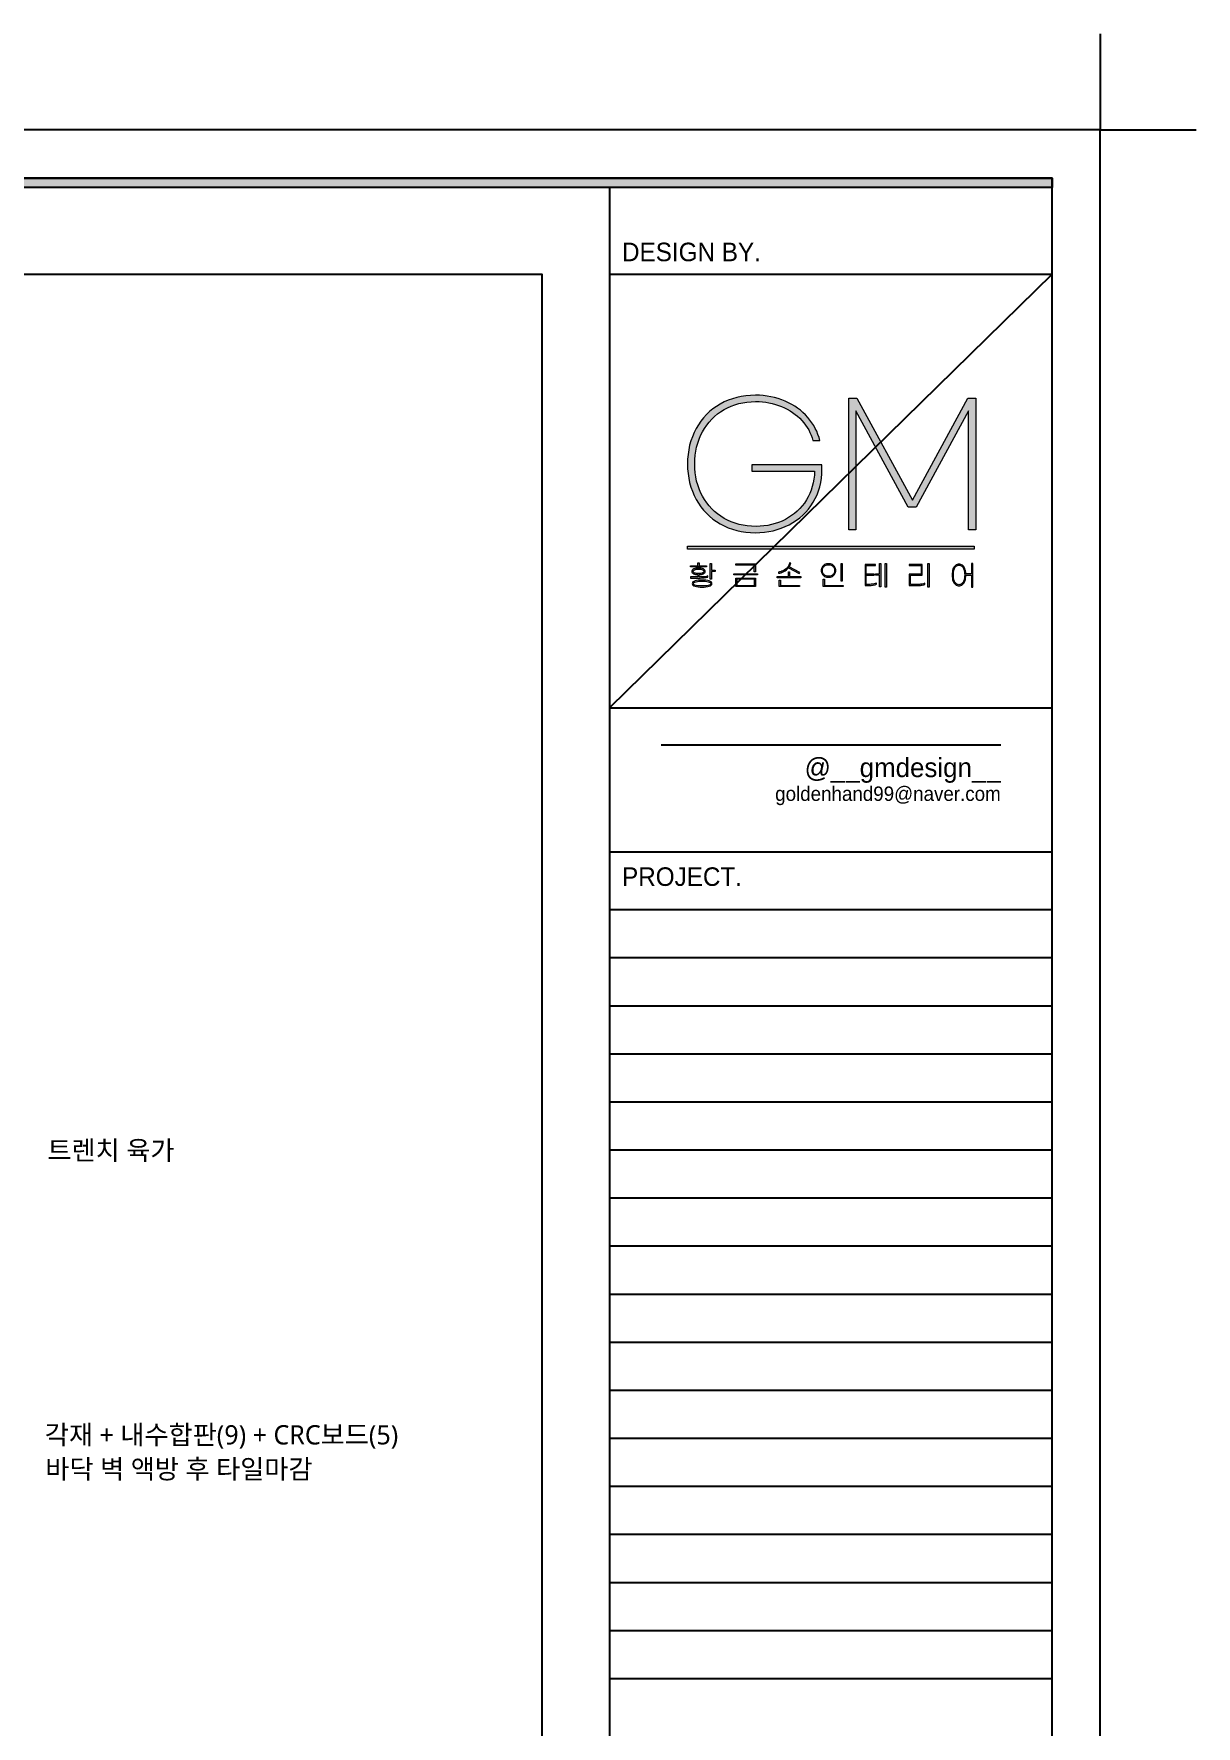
# Model space of a CAD drawing. Header units: millimetres. Extents: x 0 to 460316, y -63250 to 103204.
# Drawn here: x 247035 to 253085, y 91291 to 100094 of the extents above; entities that cross this region are included whole.
import ezdxf
from ezdxf.enums import TextEntityAlignment as Align

# ---------------------------------------------------------------- set-up
doc = ezdxf.new("R2010")
doc.units = ezdxf.units.MM
doc.header["$LTSCALE"] = 25
for name, color, linetype in [('_U+B808_U+C774_U+C5B4 2', 7, 'Continuous'), ('ac-Ref', 8, 'Continuous'), ('FORM(YOURNAME)-11', 1, 'Continuous'), ('가구', 1, 'Continuous')]:
    doc.layers.add(name, color=color, linetype=linetype)
doc.styles.add('YOURNAME', font='HY울릉도M.TTF')
doc.styles.add('이윤정', font='l_10646.ttf')

# ---------------------------------------------------------------- blocks, each defined once
blk = doc.blocks.new('block 29')
at = {"layer": '_U+B808_U+C774_U+C5B4 2'}
h = blk.add_hatch(color=35, dxfattribs=at)
h.dxf.hatch_style = 2
edge = h.paths.add_edge_path()
edge.add_spline(control_points=[(626.29, -130.32), (626.06, -130.35), (625.8, -130.36), (625.5, -130.36), (625.5, -130.36), (624.38, -130.36), (624.38, -130.36), (624.38, -130.36), (624.38, -130.21), (624.38, -130.21), (624.38, -130.21), (625.42, -130.21), (625.42, -130.21), (625.42, -130.21), (625.42, -129.89), (625.42, -129.89), (625.16, -129.88), (624.96, -129.84), (624.81, -129.76), (624.66, -129.68), (624.58, -129.57), (624.58, -129.44), (624.58, -129.3), (624.66, -129.19), (624.83, -129.1), (625, -129.02), (625.22, -128.98), (625.5, -128.98), (625.79, -128.98), (626.01, -129.02), (626.18, -129.1), (626.34, -129.19), (626.43, -129.3), (626.43, -129.44), (626.43, -129.57), (626.35, -129.68), (626.2, -129.76), (626.05, -129.84), (625.84, -129.89), (625.58, -129.89), (625.58, -129.89), (625.58, -130.21), (625.58, -130.21), (626.18, -130.2), (626.58, -130.16), (626.78, -130.07), (626.78, -130.07), (626.78, -130.22), (626.78, -130.22), (626.68, -130.27), (626.51, -130.3), (626.29, -130.32)], knot_values=[0, 0, 0, 0, 1, 1, 1, 2, 2, 2, 3, 3, 3, 4, 4, 4, 5, 5, 5, 6, 6, 6, 7, 7, 7, 8, 8, 8, 9, 9, 9, 10, 10, 10, 11, 11, 11, 12, 12, 12, 13, 13, 13, 14, 14, 14, 15, 15, 15, 16, 16, 16, 17, 17, 17, 17], degree=3, periodic=0)
h.paths.add_polyline_path([(626.62, -128.8), (624.41, -128.8), (624.41, -128.65), (625.41, -128.65), (625.41, -128.24), (625.58, -128.24), (625.58, -128.65), (626.62, -128.65)])
edge = h.paths.add_edge_path()
edge.add_spline(control_points=[(626.98, -130.76), (627.24, -130.83), (627.37, -130.96), (627.37, -131.13), (627.37, -131.3), (627.24, -131.42), (626.98, -131.5), (626.72, -131.57), (626.39, -131.61), (626, -131.61), (625.61, -131.61), (625.28, -131.57), (625.02, -131.5), (624.76, -131.42), (624.63, -131.3), (624.63, -131.13), (624.63, -130.96), (624.76, -130.83), (625.02, -130.76), (625.28, -130.68), (625.61, -130.65), (626, -130.65), (626.39, -130.65), (626.72, -130.68), (626.98, -130.76)], knot_values=[0, 0, 0, 0, 1, 1, 1, 2, 2, 2, 3, 3, 3, 4, 4, 4, 5, 5, 5, 6, 6, 6, 7, 7, 7, 8, 8, 8, 8], degree=3, periodic=0)
edge = h.paths.add_edge_path()
edge.add_spline(control_points=[(624.95, -129.67), (625.09, -129.72), (625.27, -129.75), (625.5, -129.75), (625.73, -129.75), (625.92, -129.72), (626.06, -129.67), (626.2, -129.61), (626.27, -129.53), (626.27, -129.44), (626.27, -129.34), (626.2, -129.27), (626.06, -129.21), (625.92, -129.15), (625.73, -129.13), (625.5, -129.13), (625.27, -129.13), (625.09, -129.15), (624.95, -129.21), (624.81, -129.27), (624.74, -129.34), (624.74, -129.44), (624.74, -129.53), (624.81, -129.61), (624.95, -129.67)], knot_values=[0, 0, 0, 0, 1, 1, 1, 2, 2, 2, 3, 3, 3, 4, 4, 4, 5, 5, 5, 6, 6, 6, 7, 7, 7, 8, 8, 8, 8], degree=3, periodic=0)
edge = h.paths.add_edge_path()
edge.add_spline(control_points=[(626.83, -131.38), (627.08, -131.33), (627.2, -131.25), (627.2, -131.13), (627.2, -131.01), (627.08, -130.92), (626.83, -130.87), (626.59, -130.82), (626.31, -130.79), (626, -130.79), (625.69, -130.79), (625.41, -130.82), (625.17, -130.87), (624.92, -130.92), (624.8, -131.01), (624.8, -131.13), (624.8, -131.25), (624.92, -131.33), (625.17, -131.38), (625.41, -131.44), (625.69, -131.46), (626, -131.46), (626.31, -131.46), (626.59, -131.44), (626.83, -131.38)], knot_values=[0, 0, 0, 0, 1, 1, 1, 2, 2, 2, 3, 3, 3, 4, 4, 4, 5, 5, 5, 6, 6, 6, 7, 7, 7, 8, 8, 8, 8], degree=3, periodic=0)
h.paths.add_polyline_path([(627.8, -129.28), (627.8, -129.43), (627.29, -129.43), (627.29, -130.53), (627.13, -130.53), (627.13, -128.32), (627.29, -128.32), (627.29, -129.28)])
h = blk.add_hatch(color=35, dxfattribs=at)
h.dxf.hatch_style = 2
h.paths.add_polyline_path([(633.67, -129.92), (630.41, -129.92), (630.41, -129.77), (633.67, -129.77)])
h.paths.add_polyline_path([(633.4, -129.51), (633.24, -129.51), (633.24, -128.55), (630.66, -128.55), (630.66, -128.4), (633.4, -128.4)])
h.paths.add_polyline_path([(633.41, -131.54), (630.67, -131.54), (630.67, -130.36), (633.41, -130.36)])
h.paths.add_polyline_path([(633.25, -131.39), (633.25, -130.51), (630.83, -130.51), (630.83, -131.39)])
h = blk.add_hatch(color=35, dxfattribs=at)
h.dxf.hatch_style = 2
h.paths.add_polyline_path([(639.69, -130.16), (639.69, -130.31), (636.44, -130.31), (636.44, -130.16), (637.98, -130.16), (637.98, -129.51), (638.15, -129.51), (638.15, -130.16)])
edge = h.paths.add_edge_path()
edge.add_spline(control_points=[(637.36, -129.47), (637.09, -129.61), (636.83, -129.68), (636.58, -129.68), (636.58, -129.68), (636.58, -129.53), (636.58, -129.53), (636.8, -129.52), (637.02, -129.46), (637.24, -129.35), (637.47, -129.24), (637.66, -129.08), (637.83, -128.89), (638, -128.7), (638.1, -128.49), (638.15, -128.26), (638.15, -128.26), (638.31, -128.28), (638.31, -128.28), (638.27, -128.46), (638.21, -128.63), (638.1, -128.79), (638.1, -128.79), (639.55, -129.58), (639.55, -129.58), (639.55, -129.58), (639.48, -129.71), (639.48, -129.71), (639.48, -129.71), (638.01, -128.93), (638.01, -128.93), (637.84, -129.15), (637.62, -129.33), (637.36, -129.47)], knot_values=[0, 0, 0, 0, 1, 1, 1, 2, 2, 2, 3, 3, 3, 4, 4, 4, 5, 5, 5, 6, 6, 6, 7, 7, 7, 8, 8, 8, 9, 9, 9, 10, 10, 10, 11, 11, 11, 11], degree=3, periodic=0)
h.paths.add_polyline_path([(636.86, -131.39), (639.51, -131.39), (639.51, -131.54), (636.7, -131.54), (636.7, -130.65), (636.86, -130.65)])
h = blk.add_hatch(color=35, dxfattribs=at)
h.dxf.hatch_style = 2
edge = h.paths.add_edge_path()
edge.add_spline(control_points=[(644.09, -128.5), (644.24, -128.59), (644.35, -128.7), (644.43, -128.84), (644.51, -128.98), (644.55, -129.14), (644.55, -129.31), (644.55, -129.49), (644.51, -129.65), (644.43, -129.79), (644.35, -129.93), (644.24, -130.04), (644.09, -130.13), (643.93, -130.21), (643.75, -130.25), (643.54, -130.25), (643.33, -130.25), (643.15, -130.21), (643, -130.13), (642.85, -130.04), (642.73, -129.93), (642.65, -129.79), (642.57, -129.65), (642.53, -129.49), (642.53, -129.31), (642.53, -129.14), (642.57, -128.98), (642.65, -128.84), (642.73, -128.7), (642.85, -128.59), (643, -128.5), (643.15, -128.42), (643.33, -128.38), (643.54, -128.38), (643.75, -128.38), (643.93, -128.42), (644.09, -128.5)], knot_values=[0, 0, 0, 0, 1, 1, 1, 2, 2, 2, 3, 3, 3, 4, 4, 4, 5, 5, 5, 6, 6, 6, 7, 7, 7, 8, 8, 8, 9, 9, 9, 10, 10, 10, 11, 11, 11, 12, 12, 12, 12], degree=3, periodic=0)
edge = h.paths.add_edge_path()
edge.add_spline(control_points=[(643.1, -128.62), (642.97, -128.69), (642.87, -128.78), (642.8, -128.9), (642.73, -129.02), (642.7, -129.16), (642.7, -129.31), (642.7, -129.47), (642.73, -129.61), (642.8, -129.73), (642.87, -129.85), (642.97, -129.94), (643.1, -130.01), (643.23, -130.07), (643.38, -130.11), (643.54, -130.11), (643.71, -130.11), (643.86, -130.07), (643.99, -130.01), (644.12, -129.94), (644.21, -129.85), (644.28, -129.73), (644.35, -129.61), (644.39, -129.47), (644.39, -129.31), (644.39, -129.16), (644.35, -129.02), (644.28, -128.9), (644.21, -128.78), (644.12, -128.69), (643.99, -128.62), (643.86, -128.56), (643.71, -128.52), (643.54, -128.52), (643.38, -128.52), (643.23, -128.56), (643.1, -128.62)], knot_values=[0, 0, 0, 0, 1, 1, 1, 2, 2, 2, 3, 3, 3, 4, 4, 4, 5, 5, 5, 6, 6, 6, 7, 7, 7, 8, 8, 8, 9, 9, 9, 10, 10, 10, 11, 11, 11, 12, 12, 12, 12], degree=3, periodic=0)
h.paths.add_polyline_path([(642.98, -131.39), (645.58, -131.39), (645.58, -131.54), (642.82, -131.54), (642.82, -130.53), (642.98, -130.53)])
h.paths.add_polyline_path([(645.45, -130.78), (645.29, -130.78), (645.29, -128.32), (645.45, -128.32)])
h = blk.add_hatch(color=35, dxfattribs=at)
h.dxf.hatch_style = 2
edge = h.paths.add_edge_path()
edge.add_spline(control_points=[(649.11, -131.24), (649.37, -131.24), (649.58, -131.22), (649.75, -131.19), (649.92, -131.17), (650.08, -131.12), (650.22, -131.05), (650.22, -131.05), (650.22, -131.21), (650.22, -131.21), (649.97, -131.33), (649.61, -131.39), (649.13, -131.39), (649.13, -131.39), (648.63, -131.39), (648.63, -131.39), (648.63, -131.39), (648.63, -128.48), (648.63, -128.48), (648.63, -128.48), (650.06, -128.48), (650.06, -128.48), (650.06, -128.48), (650.06, -128.63), (650.06, -128.63), (650.06, -128.63), (648.79, -128.63), (648.79, -128.63), (648.79, -128.63), (648.79, -129.81), (648.79, -129.81), (648.79, -129.81), (649.87, -129.81), (649.87, -129.81), (649.87, -129.81), (649.87, -129.96), (649.87, -129.96), (649.87, -129.96), (648.79, -129.96), (648.79, -129.96), (648.79, -129.96), (648.79, -131.24), (648.79, -131.24), (648.79, -131.24), (649.11, -131.24), (649.11, -131.24)], knot_values=[0, 0, 0, 0, 1, 1, 1, 2, 2, 2, 3, 3, 3, 4, 4, 4, 5, 5, 5, 6, 6, 6, 7, 7, 7, 8, 8, 8, 9, 9, 9, 10, 10, 10, 11, 11, 11, 12, 12, 12, 13, 13, 13, 14, 14, 14, 15, 15, 15, 15], degree=3, periodic=0)
h.paths.add_polyline_path([(650.64, -128.35), (650.8, -128.35), (650.8, -131.56), (650.64, -131.56), (650.64, -129.94), (650.06, -129.94), (650.06, -129.79), (650.64, -129.79)])
h.paths.add_polyline_path([(651.57, -128.32), (651.57, -131.62), (651.41, -131.62), (651.41, -128.32)])
h = blk.add_hatch(color=35, dxfattribs=at)
h.dxf.hatch_style = 2
edge = h.paths.add_edge_path()
edge.add_spline(control_points=[(656.55, -129.97), (656.55, -129.97), (654.9, -129.97), (654.9, -129.97), (654.9, -129.97), (654.9, -131.24), (654.9, -131.24), (654.9, -131.24), (656.08, -131.24), (656.08, -131.24), (656.23, -131.24), (656.39, -131.22), (656.55, -131.19), (656.7, -131.17), (656.83, -131.13), (656.93, -131.08), (656.93, -131.08), (656.93, -131.23), (656.93, -131.23), (656.83, -131.28), (656.71, -131.32), (656.55, -131.34), (656.4, -131.37), (656.24, -131.39), (656.08, -131.39), (656.08, -131.39), (654.74, -131.39), (654.74, -131.39), (654.74, -131.39), (654.74, -129.82), (654.74, -129.82), (654.74, -129.82), (656.39, -129.82), (656.39, -129.82), (656.39, -129.82), (656.39, -128.63), (656.39, -128.63), (656.39, -128.63), (654.73, -128.63), (654.73, -128.63), (654.73, -128.63), (654.73, -128.48), (654.73, -128.48), (654.73, -128.48), (656.55, -128.48), (656.55, -128.48), (656.55, -128.48), (656.55, -129.97), (656.55, -129.97)], knot_values=[0, 0, 0, 0, 1, 1, 1, 2, 2, 2, 3, 3, 3, 4, 4, 4, 5, 5, 5, 6, 6, 6, 7, 7, 7, 8, 8, 8, 9, 9, 9, 10, 10, 10, 11, 11, 11, 12, 12, 12, 13, 13, 13, 14, 14, 14, 15, 15, 15, 16, 16, 16, 16], degree=3, periodic=0)
h.paths.add_polyline_path([(657.51, -131.62), (657.34, -131.62), (657.34, -128.32), (657.51, -128.32)])
h = blk.add_hatch(color=35, dxfattribs=at)
h.dxf.hatch_style = 2
edge = h.paths.add_edge_path()
edge.add_spline(control_points=[(663.56, -128.32), (663.56, -128.32), (663.56, -131.62), (663.56, -131.62), (663.56, -131.62), (663.4, -131.62), (663.4, -131.62), (663.4, -131.62), (663.4, -129.94), (663.4, -129.94), (663.4, -129.94), (662.6, -129.94), (662.6, -129.94), (662.6, -130.27), (662.56, -130.54), (662.48, -130.77), (662.4, -130.99), (662.29, -131.16), (662.14, -131.27), (662, -131.38), (661.84, -131.43), (661.65, -131.43), (661.47, -131.43), (661.3, -131.38), (661.16, -131.27), (661.02, -131.16), (660.91, -130.99), (660.82, -130.76), (660.74, -130.54), (660.7, -130.26), (660.7, -129.93), (660.7, -129.6), (660.74, -129.33), (660.82, -129.1), (660.91, -128.88), (661.02, -128.71), (661.16, -128.6), (661.3, -128.49), (661.47, -128.43), (661.65, -128.43), (661.83, -128.43), (661.99, -128.48), (662.13, -128.58), (662.26, -128.68), (662.37, -128.83), (662.46, -129.04), (662.54, -129.24), (662.59, -129.5), (662.6, -129.79), (662.6, -129.79), (663.4, -129.79), (663.4, -129.79), (663.4, -129.79), (663.4, -128.32), (663.4, -128.32), (663.4, -128.32), (663.56, -128.32), (663.56, -128.32)], knot_values=[0, 0, 0, 0, 1, 1, 1, 2, 2, 2, 3, 3, 3, 4, 4, 4, 5, 5, 5, 6, 6, 6, 7, 7, 7, 8, 8, 8, 9, 9, 9, 10, 10, 10, 11, 11, 11, 12, 12, 12, 13, 13, 13, 14, 14, 14, 15, 15, 15, 16, 16, 16, 17, 17, 17, 18, 18, 18, 19, 19, 19, 19], degree=3, periodic=0)
edge = h.paths.add_edge_path()
edge.add_spline(control_points=[(662.06, -131.13), (662.18, -131.03), (662.27, -130.88), (662.34, -130.68), (662.4, -130.48), (662.44, -130.23), (662.44, -129.93), (662.44, -129.64), (662.4, -129.39), (662.34, -129.19), (662.27, -128.98), (662.18, -128.83), (662.06, -128.73), (661.94, -128.63), (661.8, -128.58), (661.65, -128.58), (661.5, -128.58), (661.37, -128.63), (661.25, -128.73), (661.13, -128.83), (661.04, -128.98), (660.97, -129.19), (660.9, -129.39), (660.87, -129.64), (660.87, -129.93), (660.87, -130.23), (660.9, -130.48), (660.97, -130.68), (661.04, -130.88), (661.13, -131.03), (661.25, -131.13), (661.37, -131.23), (661.5, -131.28), (661.65, -131.28), (661.8, -131.28), (661.94, -131.23), (662.06, -131.13)], knot_values=[0, 0, 0, 0, 1, 1, 1, 2, 2, 2, 3, 3, 3, 4, 4, 4, 5, 5, 5, 6, 6, 6, 7, 7, 7, 8, 8, 8, 9, 9, 9, 10, 10, 10, 11, 11, 11, 12, 12, 12, 12], degree=3, periodic=0)
at = {"layer": '_U+B808_U+C774_U+C5B4 2', "lineweight": 0}
for points in [[(626.62, -128.8), (624.41, -128.8), (624.41, -128.65), (625.41, -128.65), (625.41, -128.24), (625.58, -128.24), (625.58, -128.65), (626.62, -128.65), (626.62, -128.8)], [(627.8, -129.28), (627.8, -129.43), (627.29, -129.43), (627.29, -130.53), (627.13, -130.53), (627.13, -128.32), (627.29, -128.32), (627.29, -129.28), (627.8, -129.28)], [(633.4, -129.51), (633.24, -129.51), (633.24, -128.55), (630.66, -128.55), (630.66, -128.4), (633.4, -128.4), (633.4, -129.51)], [(645.45, -130.78), (645.29, -130.78), (645.29, -128.32), (645.45, -128.32), (645.45, -130.78)], [(650.64, -128.35), (650.8, -128.35), (650.8, -131.56), (650.64, -131.56), (650.64, -129.94), (650.06, -129.94), (650.06, -129.79), (650.64, -129.79), (650.64, -128.35)], [(651.57, -128.32), (651.57, -131.62), (651.41, -131.62), (651.41, -128.32), (651.57, -128.32)], [(657.51, -131.62), (657.34, -131.62), (657.34, -128.32), (657.51, -128.32), (657.51, -131.62)], [(633.67, -129.92), (630.41, -129.92), (630.41, -129.77), (633.67, -129.77), (633.67, -129.92)], [(633.41, -131.54), (630.67, -131.54), (630.67, -130.36), (633.41, -130.36), (633.41, -131.54)], [(633.25, -131.39), (633.25, -130.51), (630.83, -130.51), (630.83, -131.39), (633.25, -131.39)], [(639.69, -130.16), (639.69, -130.31), (636.44, -130.31), (636.44, -130.16), (637.98, -130.16), (637.98, -129.51), (638.15, -129.51), (638.15, -130.16), (639.69, -130.16)], [(636.86, -131.39), (639.51, -131.39), (639.51, -131.54), (636.7, -131.54), (636.7, -130.65), (636.86, -130.65), (636.86, -131.39)], [(642.98, -131.39), (645.58, -131.39), (645.58, -131.54), (642.82, -131.54), (642.82, -130.53), (642.98, -130.53), (642.98, -131.39)]]:
    blk.add_lwpolyline(points, dxfattribs=at)
for points, knots in [([(626.29, -130.32), (626.06, -130.35), (625.8, -130.36), (625.5, -130.36), (625.5, -130.36), (624.38, -130.36), (624.38, -130.36), (624.38, -130.36), (624.38, -130.21), (624.38, -130.21), (624.38, -130.21), (625.42, -130.21), (625.42, -130.21), (625.42, -130.21), (625.42, -129.89), (625.42, -129.89), (625.16, -129.88), (624.96, -129.84), (624.81, -129.76), (624.66, -129.68), (624.58, -129.57), (624.58, -129.44), (624.58, -129.3), (624.66, -129.19), (624.83, -129.1), (625, -129.02), (625.22, -128.98), (625.5, -128.98), (625.79, -128.98), (626.01, -129.02), (626.18, -129.1), (626.34, -129.19), (626.43, -129.3), (626.43, -129.44), (626.43, -129.57), (626.35, -129.68), (626.2, -129.76), (626.05, -129.84), (625.84, -129.89), (625.58, -129.89), (625.58, -129.89), (625.58, -130.21), (625.58, -130.21), (626.18, -130.2), (626.58, -130.16), (626.78, -130.07), (626.78, -130.07), (626.78, -130.22), (626.78, -130.22), (626.68, -130.27), (626.51, -130.3), (626.29, -130.32)], [0, 0, 0, 0, 1, 1, 1, 2, 2, 2, 3, 3, 3, 4, 4, 4, 5, 5, 5, 6, 6, 6, 7, 7, 7, 8, 8, 8, 9, 9, 9, 10, 10, 10, 11, 11, 11, 12, 12, 12, 13, 13, 13, 14, 14, 14, 15, 15, 15, 16, 16, 16, 17, 17, 17, 17]), ([(637.36, -129.47), (637.09, -129.61), (636.83, -129.68), (636.58, -129.68), (636.58, -129.68), (636.58, -129.53), (636.58, -129.53), (636.8, -129.52), (637.02, -129.46), (637.24, -129.35), (637.47, -129.24), (637.66, -129.08), (637.83, -128.89), (638, -128.7), (638.1, -128.49), (638.15, -128.26), (638.15, -128.26), (638.31, -128.28), (638.31, -128.28), (638.27, -128.46), (638.21, -128.63), (638.1, -128.79), (638.1, -128.79), (639.55, -129.58), (639.55, -129.58), (639.55, -129.58), (639.48, -129.71), (639.48, -129.71), (639.48, -129.71), (638.01, -128.93), (638.01, -128.93), (637.84, -129.15), (637.62, -129.33), (637.36, -129.47)], [0, 0, 0, 0, 1, 1, 1, 2, 2, 2, 3, 3, 3, 4, 4, 4, 5, 5, 5, 6, 6, 6, 7, 7, 7, 8, 8, 8, 9, 9, 9, 10, 10, 10, 11, 11, 11, 11]), ([(644.09, -128.5), (644.24, -128.59), (644.35, -128.7), (644.43, -128.84), (644.51, -128.98), (644.55, -129.14), (644.55, -129.31), (644.55, -129.49), (644.51, -129.65), (644.43, -129.79), (644.35, -129.93), (644.24, -130.04), (644.09, -130.13), (643.93, -130.21), (643.75, -130.25), (643.54, -130.25), (643.33, -130.25), (643.15, -130.21), (643, -130.13), (642.85, -130.04), (642.73, -129.93), (642.65, -129.79), (642.57, -129.65), (642.53, -129.49), (642.53, -129.31), (642.53, -129.14), (642.57, -128.98), (642.65, -128.84), (642.73, -128.7), (642.85, -128.59), (643, -128.5), (643.15, -128.42), (643.33, -128.38), (643.54, -128.38), (643.75, -128.38), (643.93, -128.42), (644.09, -128.5)], [0, 0, 0, 0, 1, 1, 1, 2, 2, 2, 3, 3, 3, 4, 4, 4, 5, 5, 5, 6, 6, 6, 7, 7, 7, 8, 8, 8, 9, 9, 9, 10, 10, 10, 11, 11, 11, 12, 12, 12, 12]), ([(643.1, -128.62), (642.97, -128.69), (642.87, -128.78), (642.8, -128.9), (642.73, -129.02), (642.7, -129.16), (642.7, -129.31), (642.7, -129.47), (642.73, -129.61), (642.8, -129.73), (642.87, -129.85), (642.97, -129.94), (643.1, -130.01), (643.23, -130.07), (643.38, -130.11), (643.54, -130.11), (643.71, -130.11), (643.86, -130.07), (643.99, -130.01), (644.12, -129.94), (644.21, -129.85), (644.28, -129.73), (644.35, -129.61), (644.39, -129.47), (644.39, -129.31), (644.39, -129.16), (644.35, -129.02), (644.28, -128.9), (644.21, -128.78), (644.12, -128.69), (643.99, -128.62), (643.86, -128.56), (643.71, -128.52), (643.54, -128.52), (643.38, -128.52), (643.23, -128.56), (643.1, -128.62)], [0, 0, 0, 0, 1, 1, 1, 2, 2, 2, 3, 3, 3, 4, 4, 4, 5, 5, 5, 6, 6, 6, 7, 7, 7, 8, 8, 8, 9, 9, 9, 10, 10, 10, 11, 11, 11, 12, 12, 12, 12]), ([(649.11, -131.24), (649.37, -131.24), (649.58, -131.22), (649.75, -131.19), (649.92, -131.17), (650.08, -131.12), (650.22, -131.05), (650.22, -131.05), (650.22, -131.21), (650.22, -131.21), (649.97, -131.33), (649.61, -131.39), (649.13, -131.39), (649.13, -131.39), (648.63, -131.39), (648.63, -131.39), (648.63, -131.39), (648.63, -128.48), (648.63, -128.48), (648.63, -128.48), (650.06, -128.48), (650.06, -128.48), (650.06, -128.48), (650.06, -128.63), (650.06, -128.63), (650.06, -128.63), (648.79, -128.63), (648.79, -128.63), (648.79, -128.63), (648.79, -129.81), (648.79, -129.81), (648.79, -129.81), (649.87, -129.81), (649.87, -129.81), (649.87, -129.81), (649.87, -129.96), (649.87, -129.96), (649.87, -129.96), (648.79, -129.96), (648.79, -129.96), (648.79, -129.96), (648.79, -131.24), (648.79, -131.24), (648.79, -131.24), (649.11, -131.24), (649.11, -131.24)], [0, 0, 0, 0, 1, 1, 1, 2, 2, 2, 3, 3, 3, 4, 4, 4, 5, 5, 5, 6, 6, 6, 7, 7, 7, 8, 8, 8, 9, 9, 9, 10, 10, 10, 11, 11, 11, 12, 12, 12, 13, 13, 13, 14, 14, 14, 15, 15, 15, 15]), ([(656.55, -129.97), (656.55, -129.97), (654.9, -129.97), (654.9, -129.97), (654.9, -129.97), (654.9, -131.24), (654.9, -131.24), (654.9, -131.24), (656.08, -131.24), (656.08, -131.24), (656.23, -131.24), (656.39, -131.22), (656.55, -131.19), (656.7, -131.17), (656.83, -131.13), (656.93, -131.08), (656.93, -131.08), (656.93, -131.23), (656.93, -131.23), (656.83, -131.28), (656.71, -131.32), (656.55, -131.34), (656.4, -131.37), (656.24, -131.39), (656.08, -131.39), (656.08, -131.39), (654.74, -131.39), (654.74, -131.39), (654.74, -131.39), (654.74, -129.82), (654.74, -129.82), (654.74, -129.82), (656.39, -129.82), (656.39, -129.82), (656.39, -129.82), (656.39, -128.63), (656.39, -128.63), (656.39, -128.63), (654.73, -128.63), (654.73, -128.63), (654.73, -128.63), (654.73, -128.48), (654.73, -128.48), (654.73, -128.48), (656.55, -128.48), (656.55, -128.48), (656.55, -128.48), (656.55, -129.97), (656.55, -129.97)], [0, 0, 0, 0, 1, 1, 1, 2, 2, 2, 3, 3, 3, 4, 4, 4, 5, 5, 5, 6, 6, 6, 7, 7, 7, 8, 8, 8, 9, 9, 9, 10, 10, 10, 11, 11, 11, 12, 12, 12, 13, 13, 13, 14, 14, 14, 15, 15, 15, 16, 16, 16, 16]), ([(663.56, -128.32), (663.56, -128.32), (663.56, -131.62), (663.56, -131.62), (663.56, -131.62), (663.4, -131.62), (663.4, -131.62), (663.4, -131.62), (663.4, -129.94), (663.4, -129.94), (663.4, -129.94), (662.6, -129.94), (662.6, -129.94), (662.6, -130.27), (662.56, -130.54), (662.48, -130.77), (662.4, -130.99), (662.29, -131.16), (662.14, -131.27), (662, -131.38), (661.84, -131.43), (661.65, -131.43), (661.47, -131.43), (661.3, -131.38), (661.16, -131.27), (661.02, -131.16), (660.91, -130.99), (660.82, -130.76), (660.74, -130.54), (660.7, -130.26), (660.7, -129.93), (660.7, -129.6), (660.74, -129.33), (660.82, -129.1), (660.91, -128.88), (661.02, -128.71), (661.16, -128.6), (661.3, -128.49), (661.47, -128.43), (661.65, -128.43), (661.83, -128.43), (661.99, -128.48), (662.13, -128.58), (662.26, -128.68), (662.37, -128.83), (662.46, -129.04), (662.54, -129.24), (662.59, -129.5), (662.6, -129.79), (662.6, -129.79), (663.4, -129.79), (663.4, -129.79), (663.4, -129.79), (663.4, -128.32), (663.4, -128.32), (663.4, -128.32), (663.56, -128.32), (663.56, -128.32)], [0, 0, 0, 0, 1, 1, 1, 2, 2, 2, 3, 3, 3, 4, 4, 4, 5, 5, 5, 6, 6, 6, 7, 7, 7, 8, 8, 8, 9, 9, 9, 10, 10, 10, 11, 11, 11, 12, 12, 12, 13, 13, 13, 14, 14, 14, 15, 15, 15, 16, 16, 16, 17, 17, 17, 18, 18, 18, 19, 19, 19, 19]), ([(662.06, -131.13), (662.18, -131.03), (662.27, -130.88), (662.34, -130.68), (662.4, -130.48), (662.44, -130.23), (662.44, -129.93), (662.44, -129.64), (662.4, -129.39), (662.34, -129.19), (662.27, -128.98), (662.18, -128.83), (662.06, -128.73), (661.94, -128.63), (661.8, -128.58), (661.65, -128.58), (661.5, -128.58), (661.37, -128.63), (661.25, -128.73), (661.13, -128.83), (661.04, -128.98), (660.97, -129.19), (660.9, -129.39), (660.87, -129.64), (660.87, -129.93), (660.87, -130.23), (660.9, -130.48), (660.97, -130.68), (661.04, -130.88), (661.13, -131.03), (661.25, -131.13), (661.37, -131.23), (661.5, -131.28), (661.65, -131.28), (661.8, -131.28), (661.94, -131.23), (662.06, -131.13)], [0, 0, 0, 0, 1, 1, 1, 2, 2, 2, 3, 3, 3, 4, 4, 4, 5, 5, 5, 6, 6, 6, 7, 7, 7, 8, 8, 8, 9, 9, 9, 10, 10, 10, 11, 11, 11, 12, 12, 12, 12]), ([(626.98, -130.76), (627.24, -130.83), (627.37, -130.96), (627.37, -131.13), (627.37, -131.3), (627.24, -131.42), (626.98, -131.5), (626.72, -131.57), (626.39, -131.61), (626, -131.61), (625.61, -131.61), (625.28, -131.57), (625.02, -131.5), (624.76, -131.42), (624.63, -131.3), (624.63, -131.13), (624.63, -130.96), (624.76, -130.83), (625.02, -130.76), (625.28, -130.68), (625.61, -130.65), (626, -130.65), (626.39, -130.65), (626.72, -130.68), (626.98, -130.76)], [0, 0, 0, 0, 1, 1, 1, 2, 2, 2, 3, 3, 3, 4, 4, 4, 5, 5, 5, 6, 6, 6, 7, 7, 7, 8, 8, 8, 8]), ([(624.95, -129.67), (625.09, -129.72), (625.27, -129.75), (625.5, -129.75), (625.73, -129.75), (625.92, -129.72), (626.06, -129.67), (626.2, -129.61), (626.27, -129.53), (626.27, -129.44), (626.27, -129.34), (626.2, -129.27), (626.06, -129.21), (625.92, -129.15), (625.73, -129.13), (625.5, -129.13), (625.27, -129.13), (625.09, -129.15), (624.95, -129.21), (624.81, -129.27), (624.74, -129.34), (624.74, -129.44), (624.74, -129.53), (624.81, -129.61), (624.95, -129.67)], [0, 0, 0, 0, 1, 1, 1, 2, 2, 2, 3, 3, 3, 4, 4, 4, 5, 5, 5, 6, 6, 6, 7, 7, 7, 8, 8, 8, 8]), ([(626.83, -131.38), (627.08, -131.33), (627.2, -131.25), (627.2, -131.13), (627.2, -131.01), (627.08, -130.92), (626.83, -130.87), (626.59, -130.82), (626.31, -130.79), (626, -130.79), (625.69, -130.79), (625.41, -130.82), (625.17, -130.87), (624.92, -130.92), (624.8, -131.01), (624.8, -131.13), (624.8, -131.25), (624.92, -131.33), (625.17, -131.38), (625.41, -131.44), (625.69, -131.46), (626, -131.46), (626.31, -131.46), (626.59, -131.44), (626.83, -131.38)], [0, 0, 0, 0, 1, 1, 1, 2, 2, 2, 3, 3, 3, 4, 4, 4, 5, 5, 5, 6, 6, 6, 7, 7, 7, 8, 8, 8, 8])]:
    blk.add_open_spline(points, degree=3, knots=knots, dxfattribs=at)
blk = doc.blocks.new('block 30')
at = {"layer": '_U+B808_U+C774_U+C5B4 2'}
h = blk.add_hatch(color=35, dxfattribs=at)
h.dxf.hatch_style = 2
edge = h.paths.add_edge_path()
edge.add_spline(control_points=[(637.53, -105.82), (638.78, -106.37), (639.83, -107.12), (640.66, -108.08), (641.5, -109.03), (642.06, -110.11), (642.35, -111.29), (642.35, -111.29), (641.36, -111.29), (641.36, -111.29), (641.11, -110.26), (640.6, -109.33), (639.84, -108.5), (639.08, -107.68), (638.14, -107.03), (637.02, -106.57), (635.9, -106.11), (634.7, -105.88), (633.42, -105.88), (631.78, -105.88), (630.32, -106.25), (629.04, -106.99), (627.76, -107.73), (626.76, -108.76), (626.05, -110.08), (625.33, -111.4), (624.97, -112.88), (624.97, -114.53), (624.97, -116.2), (625.33, -117.69), (626.05, -119), (626.76, -120.31), (627.77, -121.34), (629.05, -122.08), (630.34, -122.82), (631.82, -123.19), (633.49, -123.19), (634.98, -123.19), (636.34, -122.87), (637.56, -122.23), (638.78, -121.59), (639.75, -120.69), (640.47, -119.53), (641.18, -118.38), (641.57, -117.05), (641.61, -115.55), (641.61, -115.55), (632.88, -115.55), (632.88, -115.55), (632.88, -115.55), (632.88, -114.65), (632.88, -114.65), (632.88, -114.65), (642.63, -114.65), (642.63, -114.65), (642.63, -114.65), (642.63, -115.25), (642.63, -115.25), (642.63, -116.97), (642.23, -118.49), (641.42, -119.84), (640.6, -121.18), (639.49, -122.22), (638.08, -122.96), (636.67, -123.7), (635.11, -124.07), (633.39, -124.07), (631.57, -124.07), (629.95, -123.66), (628.52, -122.85), (627.09, -122.03), (625.98, -120.89), (625.18, -119.44), (624.37, -117.99), (623.97, -116.36), (623.97, -114.53), (623.97, -112.71), (624.37, -111.08), (625.18, -109.63), (625.98, -108.18), (627.09, -107.04), (628.52, -106.22), (629.95, -105.41), (631.57, -105), (633.39, -105), (634.89, -105), (636.27, -105.27), (637.53, -105.82)], knot_values=[0, 0, 0, 0, 1, 1, 1, 2, 2, 2, 3, 3, 3, 4, 4, 4, 5, 5, 5, 6, 6, 6, 7, 7, 7, 8, 8, 8, 9, 9, 9, 10, 10, 10, 11, 11, 11, 12, 12, 12, 13, 13, 13, 14, 14, 14, 15, 15, 15, 16, 16, 16, 17, 17, 17, 18, 18, 18, 19, 19, 19, 20, 20, 20, 21, 21, 21, 22, 22, 22, 23, 23, 23, 24, 24, 24, 25, 25, 25, 26, 26, 26, 27, 27, 27, 28, 28, 28, 29, 29, 29, 29], degree=3, periodic=0)
h = blk.add_hatch(color=35, dxfattribs=at)
h.dxf.hatch_style = 2
h.paths.add_polyline_path([(646.36, -105.39), (647.49, -105.39), (655.18, -119.56), (662.86, -105.39), (663.97, -105.39), (663.97, -123.68), (662.98, -123.68), (662.98, -107.17), (655.73, -120.53), (654.6, -120.53), (647.35, -107.17), (647.35, -123.68), (646.36, -123.68)])
at = {"layer": '_U+B808_U+C774_U+C5B4 2', "lineweight": 0}
blk.add_lwpolyline([(646.36, -105.39), (647.49, -105.39), (655.18, -119.56), (662.86, -105.39), (663.97, -105.39), (663.97, -123.68), (662.98, -123.68), (662.98, -107.17), (655.73, -120.53), (654.6, -120.53), (647.35, -107.17), (647.35, -123.68), (646.36, -123.68), (646.36, -105.39)], dxfattribs=at)
blk.add_open_spline([(637.53, -105.82), (638.78, -106.37), (639.83, -107.12), (640.66, -108.08), (641.5, -109.03), (642.06, -110.11), (642.35, -111.29), (642.35, -111.29), (641.36, -111.29), (641.36, -111.29), (641.11, -110.26), (640.6, -109.33), (639.84, -108.5), (639.08, -107.68), (638.14, -107.03), (637.02, -106.57), (635.9, -106.11), (634.7, -105.88), (633.42, -105.88), (631.78, -105.88), (630.32, -106.25), (629.04, -106.99), (627.76, -107.73), (626.76, -108.76), (626.05, -110.08), (625.33, -111.4), (624.97, -112.88), (624.97, -114.53), (624.97, -116.2), (625.33, -117.69), (626.05, -119), (626.76, -120.31), (627.77, -121.34), (629.05, -122.08), (630.34, -122.82), (631.82, -123.19), (633.49, -123.19), (634.98, -123.19), (636.34, -122.87), (637.56, -122.23), (638.78, -121.59), (639.75, -120.69), (640.47, -119.53), (641.18, -118.38), (641.57, -117.05), (641.61, -115.55), (641.61, -115.55), (632.88, -115.55), (632.88, -115.55), (632.88, -115.55), (632.88, -114.65), (632.88, -114.65), (632.88, -114.65), (642.63, -114.65), (642.63, -114.65), (642.63, -114.65), (642.63, -115.25), (642.63, -115.25), (642.63, -116.97), (642.23, -118.49), (641.42, -119.84), (640.6, -121.18), (639.49, -122.22), (638.08, -122.96), (636.67, -123.7), (635.11, -124.07), (633.39, -124.07), (631.57, -124.07), (629.95, -123.66), (628.52, -122.85), (627.09, -122.03), (625.98, -120.89), (625.18, -119.44), (624.37, -117.99), (623.97, -116.36), (623.97, -114.53), (623.97, -112.71), (624.37, -111.08), (625.18, -109.63), (625.98, -108.18), (627.09, -107.04), (628.52, -106.22), (629.95, -105.41), (631.57, -105), (633.39, -105), (634.89, -105), (636.27, -105.27), (637.53, -105.82)], degree=3, knots=[0, 0, 0, 0, 1, 1, 1, 2, 2, 2, 3, 3, 3, 4, 4, 4, 5, 5, 5, 6, 6, 6, 7, 7, 7, 8, 8, 8, 9, 9, 9, 10, 10, 10, 11, 11, 11, 12, 12, 12, 13, 13, 13, 14, 14, 14, 15, 15, 15, 16, 16, 16, 17, 17, 17, 18, 18, 18, 19, 19, 19, 20, 20, 20, 21, 21, 21, 22, 22, 22, 23, 23, 23, 24, 24, 24, 25, 25, 25, 26, 26, 26, 27, 27, 27, 28, 28, 28, 29, 29, 29, 29], dxfattribs=at)
blk = doc.blocks.new('block 28')
at = {"layer": '_U+B808_U+C774_U+C5B4 2'}
for name in ['block 30', 'block 29']:
    blk.add_blockref(name, (0, 0), dxfattribs=at)
blk = doc.blocks.new('block 27')
at = {"layer": '_U+B808_U+C774_U+C5B4 2'}
h = blk.add_hatch(color=35, dxfattribs=at)
h.dxf.hatch_style = 2
h.paths.add_polyline_path([(663.76, -126.35), (623.97, -126.35), (623.97, -125.94), (663.76, -125.94)])
at = {"layer": '_U+B808_U+C774_U+C5B4 2', "lineweight": 0}
blk.add_lwpolyline([(663.76, -126.35), (623.97, -126.35), (623.97, -125.94), (663.76, -125.94), (663.76, -126.35)], dxfattribs=at)
at = {"layer": '_U+B808_U+C774_U+C5B4 2'}
blk.add_blockref('block 28', (0, 0), dxfattribs=at)
blk = doc.blocks.new('A$C43c8e90a')
at = {"layer": 'FORM(YOURNAME)-11'}
h = blk.add_hatch(color=256, dxfattribs=at)
h.dxf.hatch_style = 1
h.paths.add_polyline_path([(20930.5, 15100), (41430.5, 15100), (41430.5, 15050), (20930.5, 15050)])
h.paths.add_polyline_path([(20930.5, 800), (41430.5, 800), (41430.5, 750), (20930.5, 750)])
at = {"layer": 'Defpoints', "color": 158}
for p, q in [((39128, 15050), (39128, 800)), ((39128, 14600), (41430.5, 14600)), ((41430.5, 14600), (39128, 12344.5)), ((39128, 12344.5), (41430.5, 12344.5))]:
    blk.add_line(p, q, dxfattribs=at)
at = {"layer": 'Defpoints', "color": 1}
blk.add_lwpolyline([(41680.5, 15850), (41680.5, 15350), (42180.5, 15350)], dxfattribs=at)
at = {"layer": 'Defpoints', "color": 158}
for points in [[(20930.5, 750), (41430.5, 750), (41430.5, 15100), (20930.5, 15100)], [(21430.5, 14600), (38775.5, 14600), (38775.5, 1625), (21430.5, 1625)]]:
    blk.add_lwpolyline(points, close=True, dxfattribs=at)
at = {"layer": 'FORM(YOURNAME)-11', "color": 251}
blk.add_line((39395.3, 12151.8), (41163.3, 12151.8), dxfattribs=at)
at = {"layer": 'FORM(YOURNAME)-11', "color": 14}
for p, q in [((39128, 11594.5), (41430.5, 11594.5)), ((39128, 11294.5), (41430.5, 11294.5)), ((39128, 11044.5), (41430.5, 11044.5)), ((39128, 10794.5), (41430.5, 10794.5)), ((39128, 10544.5), (41430.5, 10544.5)), ((39128, 10294.5), (41430.5, 10294.5)), ((39128, 10044.5), (41430.5, 10044.5)), ((39128, 9794.5), (41430.5, 9794.5)), ((39128, 9544.5), (41430.5, 9544.5)), ((39128, 9294.5), (41430.5, 9294.5)), ((39128, 9044.5), (41430.5, 9044.5)), ((39128, 8794.5), (41430.5, 8794.5)), ((39128, 8544.5), (41430.5, 8544.5)), ((39128, 8294.5), (41430.5, 8294.5)), ((39128, 8044.5), (41430.5, 8044.5)), ((39128, 7794.5), (41430.5, 7794.5)), ((39128, 7544.5), (41430.5, 7544.5)), ((39128, 7294.5), (41430.5, 7294.5))]:
    blk.add_line(p, q, dxfattribs=at)
at = {"layer": 'FORM(YOURNAME)-11', "color": 250}
blk.add_lwpolyline([(20680.5, 500), (41680.5, 500), (41680.5, 15350), (20680.5, 15350)], close=True, dxfattribs=at)
at = {"layer": 'FORM(YOURNAME)-11'}
blk.add_lwpolyline([(20930.5, 15100), (41430.5, 15100), (41430.5, 15050), (20930.5, 15050)], close=True, dxfattribs=at)
at = {"layer": '_U+B808_U+C774_U+C5B4 2', "xscale": 37.50000000000001, "yscale": 37.50000000000001, "zscale": 37.50000000000001}
blk.add_blockref('block 27', (16134.2, 17907.5), dxfattribs=at)
at = {"layer": 'FORM(YOURNAME)-11', "color": 14, "style": 'YOURNAME'}
for s, p in [('DESIGN BY.', (39192.4, 14715.4)), ('PROJECT.', (39192.4, 11465.8))]:
    blk.add_text(s, height=96.54, dxfattribs=at).set_placement(p, align=Align.MIDDLE_LEFT)
for s, height, width, p in [('@__gmdesign__', 100, 1.03, (41163.3, 11983.4)), ('goldenhand99@naver.com', 75, 0.995, (41163.3, 11859.7))]:
    blk.add_text(s, height=height, dxfattribs=dict(at, width=width)).set_placement(p, align=Align.RIGHT)
at = {"layer": 'FORM(YOURNAME)-11', "color": 3, "style": 'YOURNAME'}
for tag, height, p in [('1', 112.6, (41267.9, 5868.1)), ('2', 112.6, (41267.9, 5707.2)), ('3', 112.6, (41267.9, 5385.4)), ('4', 112.6, (41267.9, 4902.8)), ('5', 128.7, (41267.9, 4323.6)), ('6', 128.7, (41267.9, 3760.4)), ('7', 128.7, (41267.9, 3197.3)), ('8', 128.7, (41267.9, 2634.2)), ('9', 128.7, (41267.9, 2071.1)), ('10', 128.7, (40205.3, 1524)), ('11', 128.7, (41267.9, 1507.9)), ('12', 128.7, (40205.3, 960.9)), ('13', 128.7, (41267.9, 960.9))]:
    blk.add_attdef(tag, text='', height=height, dxfattribs=at).set_placement(p, align=Align.MIDDLE_RIGHT)
at = {"layer": '가구', "color": 11, "true_color": 0xf27172, "style": '이윤정'}
for s, p in [('트렌치 육가', (36201.7, 9992.1)), ('각재 + 내수합판(9) + CRC보드(5)', (36188.3, 8512.1)), ('바닥 벽 액방 후 타일마감', (36191.5, 8334.3))]:
    blk.add_text(s, height=100, dxfattribs=at).set_placement(p)

msp = doc.modelspace()

# ---------------------------------------------------------------- block references
at = {"layer": 'ac-Ref'}
msp.add_blockref('A$C43c8e90a', (210904.25, 84244.02), dxfattribs=at)

doc.saveas('drawing.dxf')
